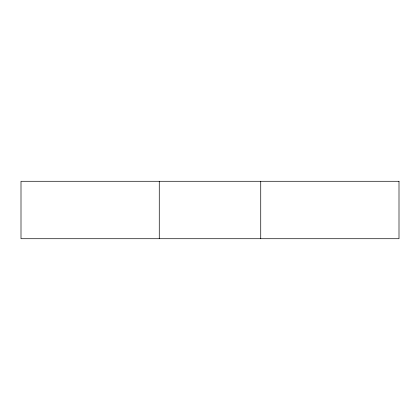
<?xml version="1.0" encoding="UTF-8"?>
<svg xmlns="http://www.w3.org/2000/svg" width="420" height="420" viewBox="0 0 420 420"><rect width="100%" height="100%" fill="white"/><g stroke="black" fill="none" stroke-linecap="round" stroke-linejoin="round"><path stroke-width="0.63" d="M260.731 181.283L260.731 238.718M159.269 181.283L159.269 238.718M399 181.283L21 181.283L21 238.718L399 238.718L399 181.283"/></g></svg>
